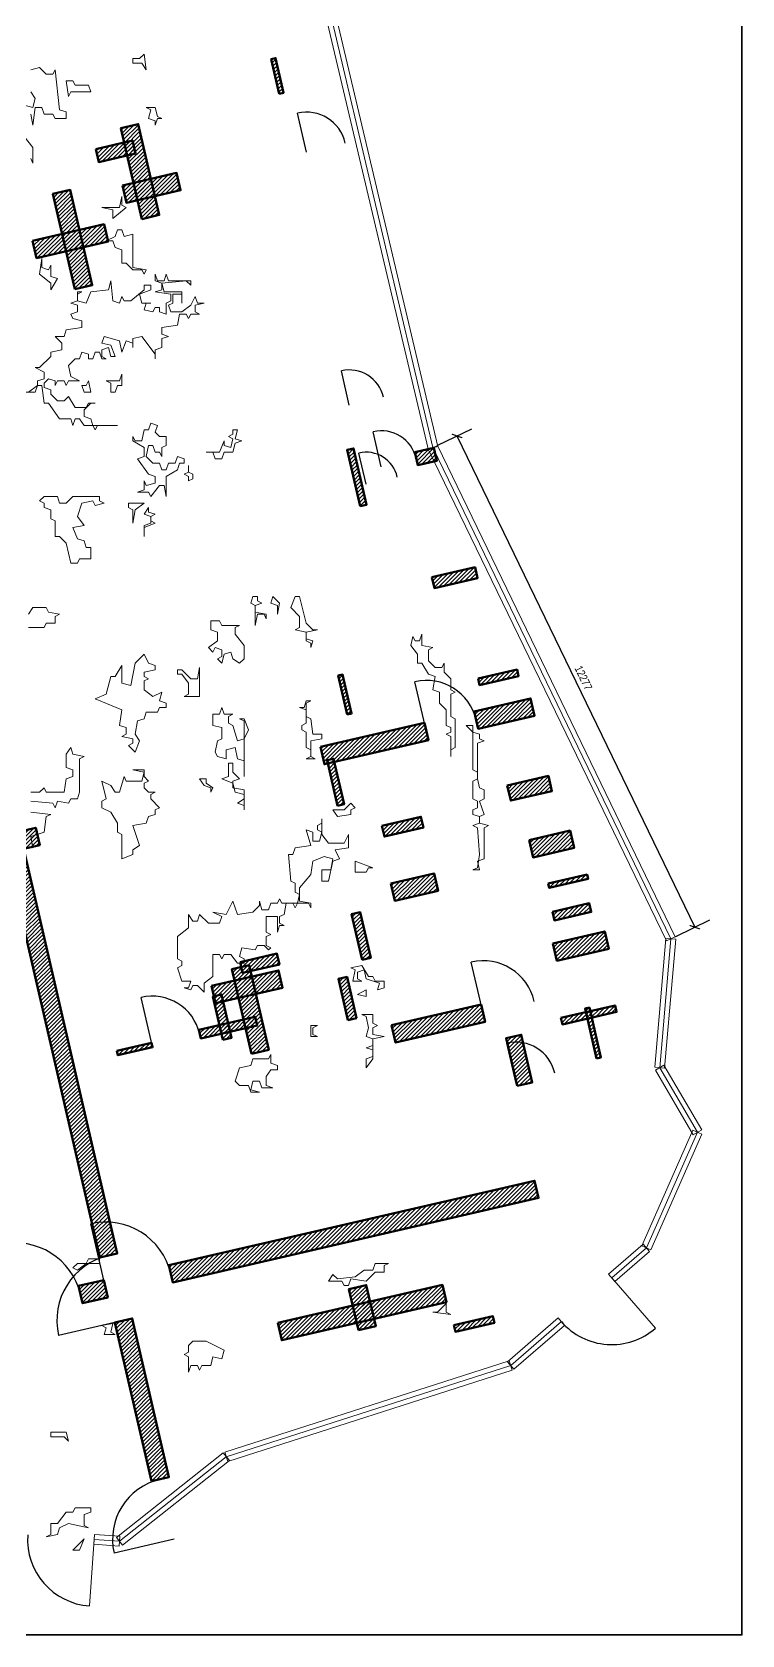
# Model space of a CAD drawing. Header units: metres. Extents: x 0 to 117, y -38 to 25.
# Drawn here: x 20.99 to 36.96, y -36.18 to -0.13 of the extents above; entities that cross this region are included whole.
import ezdxf

# ---------------------------------------------------------------- set-up
doc = ezdxf.new("R2010")
doc.units = ezdxf.units.M
for name, color, linetype, lineweight in [('A-ANNO-DIMS', 3, 'Continuous', 18), ('A-ANNO-TTLB', 7, 'Continuous', 35), ('A-DOOR', 2, 'Continuous', 25), ('A-FURN', 8, 'Continuous', 13), ('A-GLAZ', 4, 'Continuous', 13), ('A-WALL', 7, 'Continuous', 60), ('A-WALL-PATT', 8, 'Continuous', 13)]:
    doc.layers.add(name, color=color, linetype=linetype, lineweight=lineweight)
doc.styles.add('OpenSansCondensed-Light', font='OpenSansCondensed-Light.ttf')
doc.dimstyles.new('EZDXF', dxfattribs={"dimtxt": 0.25, "dimasz": 0.175, "dimexe": 0.375, "dimexo": 0.125, "dimgap": 0.1, "dimtad": 1, "dimlfac": 100, "dimzin": 12, "dimdsep": 46, "dimtxsty": 'OpenSansCondensed-Light', "dimblk": 'ARCHTICK', "dimcen": 2.5, "dimazin": 3, "dimtfac": 0.5, "dimtmove": 2, "dimatfit": 3})

# ---------------------------------------------------------------- blocks, each defined once
blk = doc.blocks.new('_ARCHTICK')
at = {"color": 0, "linetype": 'BYBLOCK', "const_width": 0.15}
blk.add_lwpolyline([(-0.5, -0.5), (0.5, 0.5)], dxfattribs=at)

msp = doc.modelspace()

# ---------------------------------------------------------------- hatches: boundary and pattern name
at = {"layer": 'A-WALL-PATT'}
h = msp.add_hatch(dxfattribs=at)
h.set_pattern_fill('ANSI31', scale=0.02)
h.paths.add_polyline_path([(26.5474, -1.5166), (26.3674, -0.7371), (26.4649, -0.7146), (26.6448, -1.4941)])
h = msp.add_hatch(dxfattribs=at)
h.set_pattern_fill('ANSI31', scale=0.02)
h.paths.add_polyline_path([(23.4601, -4.3333), (22.9877, -2.2871), (23.3774, -2.1972), (23.8498, -4.2433)])
h = msp.add_hatch(dxfattribs=at)
h.set_pattern_fill('ANSI31', scale=0.02)
h.paths.add_polyline_path([(22.4216, -2.7611), (23.2498, -2.5699), (23.3173, -2.8622), (22.4891, -3.0534)])
h = msp.add_hatch(dxfattribs=at)
h.set_pattern_fill('ANSI31', scale=0.02)
h.paths.add_polyline_path([(23.021, -3.5791), (24.2389, -3.2979), (24.3289, -3.6876), (23.1109, -3.9688)])
h = msp.add_hatch(dxfattribs=at)
h.set_pattern_fill('ANSI31', scale=0.02)
h.paths.add_polyline_path([(21.9515, -5.9132), (21.4566, -3.7695), (21.8464, -3.6796), (22.3412, -5.8232)])
h = msp.add_hatch(dxfattribs=at)
h.set_pattern_fill('ANSI31', scale=0.02)
h.paths.add_polyline_path([(20.9991, -4.8237), (22.6068, -4.4525), (22.6968, -4.8423), (21.0891, -5.2134)])
h = msp.add_hatch(dxfattribs=at)
h.set_pattern_fill('ANSI31', scale=0.02)
h.paths.add_polyline_path([(28.3673, -10.795), (28.0749, -9.5284), (28.2211, -9.4946), (28.5135, -10.7613)])
h = msp.add_hatch(dxfattribs=at)
h.set_pattern_fill('ANSI31', scale=0.02)
h.paths.add_polyline_path([(29.5976, -9.5771), (30.0275, -9.4778), (30.0949, -9.7701), (29.6651, -9.8694)])
h = msp.add_hatch(dxfattribs=at)
h.set_pattern_fill('ANSI31', scale=0.02)
h.paths.add_polyline_path([(29.9818, -12.3918), (30.9562, -12.1669), (31.0124, -12.4105), (30.038, -12.6354)])
h = msp.add_hatch(dxfattribs=at)
h.set_pattern_fill('ANSI31', scale=0.02)
h.paths.add_polyline_path([(28.0777, -15.4803), (27.8753, -14.6033), (27.9727, -14.5808), (28.1752, -15.4578)])
h = msp.add_hatch(dxfattribs=at)
h.set_pattern_fill('ANSI31', scale=0.02)
h.paths.add_polyline_path([(31.0208, -14.6696), (31.8978, -14.4671), (31.9315, -14.6133), (31.0546, -14.8158)])
h = msp.add_hatch(dxfattribs=at)
h.set_pattern_fill('ANSI31', scale=0.02)
h.paths.add_polyline_path([(30.935, -15.4094), (32.2017, -15.117), (32.2917, -15.5067), (31.025, -15.7992)])
h = msp.add_hatch(dxfattribs=at)
h.set_pattern_fill('ANSI31', scale=0.02)
h.paths.add_polyline_path([(27.476, -16.208), (29.8145, -15.6681), (29.9045, -16.0579), (27.566, -16.5978)])
h = msp.add_hatch(dxfattribs=at)
h.set_pattern_fill('ANSI31', scale=0.02)
h.paths.add_polyline_path([(27.8613, -17.5315), (27.6251, -16.5084), (27.7713, -16.4747), (28.0075, -17.4978)])
h = msp.add_hatch(dxfattribs=at)
h.set_pattern_fill('ANSI31', scale=0.02)
h.paths.add_polyline_path([(31.679, -17.0759), (32.6046, -16.8622), (32.6834, -17.2032), (31.7577, -17.4169)])
h = msp.add_hatch(dxfattribs=at)
h.set_pattern_fill('ANSI31', scale=0.02)
h.paths.add_polyline_path([(22.5137, -27.693), (20.2193, -17.7548), (20.6091, -17.6648), (22.9035, -27.6031)])
h = msp.add_hatch(dxfattribs=at)
h.set_pattern_fill('ANSI31', scale=0.02)
h.paths.add_polyline_path([(20.1718, -18.2333), (21.0708, -18.0257), (21.1607, -18.4155), (20.2617, -18.6231)])
h = msp.add_hatch(dxfattribs=at)
h.set_pattern_fill('ANSI31', scale=0.02)
h.paths.add_polyline_path([(28.8602, -17.9804), (29.7372, -17.778), (29.7934, -18.0216), (28.9165, -18.224)])
h = msp.add_hatch(dxfattribs=at)
h.set_pattern_fill('ANSI31', scale=0.02)
h.paths.add_polyline_path([(32.1676, -18.3033), (33.0933, -18.0896), (33.1832, -18.4793), (32.2576, -18.693)])
h = msp.add_hatch(dxfattribs=at)
h.set_pattern_fill('ANSI31', scale=0.02)
h.paths.add_polyline_path([(29.0576, -19.2801), (30.032, -19.0551), (30.122, -19.4449), (29.1476, -19.6698)])
h = msp.add_hatch(dxfattribs=at)
h.set_pattern_fill('ANSI31', scale=0.02)
h.paths.add_polyline_path([(32.599, -19.2829), (33.476, -19.0804), (33.4985, -19.1779), (32.6215, -19.3803)])
h = msp.add_hatch(dxfattribs=at)
h.set_pattern_fill('ANSI31', scale=0.02)
h.paths.add_polyline_path([(32.6936, -19.9146), (33.5218, -19.7234), (33.5668, -19.9183), (32.7386, -20.1095)])
h = msp.add_hatch(dxfattribs=at)
h.set_pattern_fill('ANSI31', scale=0.02)
h.paths.add_polyline_path([(28.4117, -20.9965), (28.1755, -19.9734), (28.3704, -19.9284), (28.6066, -20.9515)])
h = msp.add_hatch(dxfattribs=at)
h.set_pattern_fill('ANSI31', scale=0.02)
h.paths.add_polyline_path([(32.704, -20.6268), (33.8733, -20.3568), (33.9633, -20.7466), (32.794, -21.0165)])
h = msp.add_hatch(dxfattribs=at)
h.set_pattern_fill('ANSI31', scale=0.02)
h.paths.add_polyline_path([(25.6685, -21.0481), (26.4967, -20.8569), (26.553, -21.1005), (25.7247, -21.2917)])
h = msp.add_hatch(dxfattribs=at)
h.set_pattern_fill('ANSI31', scale=0.02)
h.paths.add_polyline_path([(25.0223, -21.5831), (26.5325, -21.2344), (26.6225, -21.6241), (25.1122, -21.9728)])
h = msp.add_hatch(dxfattribs=at)
h.set_pattern_fill('ANSI31', scale=0.02)
h.paths.add_polyline_path([(25.9219, -23.1108), (25.4832, -21.2108), (25.873, -21.1208), (26.3116, -23.0208)])
h = msp.add_hatch(dxfattribs=at)
h.set_pattern_fill('ANSI31', scale=0.02)
h.paths.add_polyline_path([(28.0918, -22.3532), (27.8781, -21.4276), (28.073, -21.3826), (28.2867, -22.3083)])
h = msp.add_hatch(dxfattribs=at)
h.set_pattern_fill('ANSI31', scale=0.02)
h.paths.add_polyline_path([(25.2827, -22.7965), (25.0577, -21.8222), (25.2526, -21.7772), (25.4776, -22.7515)])
h = msp.add_hatch(dxfattribs=at)
h.set_pattern_fill('ANSI31', scale=0.02)
h.paths.add_polyline_path([(24.7367, -22.5688), (26.0034, -22.2764), (26.0484, -22.4712), (24.7817, -22.7637)])
h = msp.add_hatch(dxfattribs=at)
h.set_pattern_fill('ANSI31', scale=0.02)
h.paths.add_polyline_path([(29.0757, -22.47), (31.0903, -22.0049), (31.1802, -22.3946), (29.1656, -22.8597)])
h = msp.add_hatch(dxfattribs=at)
h.set_pattern_fill('ANSI31', scale=0.02)
h.paths.add_polyline_path([(32.8862, -22.3047), (34.1041, -22.0236), (34.1379, -22.1697), (32.9199, -22.4509)])
h = msp.add_hatch(dxfattribs=at)
h.set_pattern_fill('ANSI31', scale=0.02)
h.paths.add_polyline_path([(33.6879, -23.2165), (33.4292, -22.096), (33.5266, -22.0735), (33.7853, -23.194)])
h = msp.add_hatch(dxfattribs=at)
h.set_pattern_fill('ANSI31', scale=0.02)
h.paths.add_polyline_path([(31.9007, -23.8344), (31.6533, -22.7626), (31.9943, -22.6838), (32.2418, -23.7557)])
h = msp.add_hatch(dxfattribs=at)
h.set_pattern_fill('ANSI31', scale=0.02)
h.paths.add_polyline_path([(22.8966, -23.0449), (23.6761, -22.865), (23.6986, -22.9624), (22.9191, -23.1424)])
h = msp.add_hatch(dxfattribs=at)
h.set_pattern_fill('ANSI31', scale=0.02)
h.paths.add_polyline_path([(24.0637, -27.8654), (32.2944, -25.9652), (32.3844, -26.3549), (24.1537, -28.2551)])
h = msp.add_hatch(dxfattribs=at)
h.set_pattern_fill('ANSI31', scale=0.02)
h.paths.add_polyline_path([(22.0341, -28.334), (22.6022, -28.2028), (22.6922, -28.5926), (22.1241, -28.7237)])
h = msp.add_hatch(dxfattribs=at)
h.set_pattern_fill('ANSI31', scale=0.02)
h.paths.add_polyline_path([(26.516, -29.1645), (30.2186, -28.3097), (30.3086, -28.6994), (26.606, -29.5543)])
h = msp.add_hatch(dxfattribs=at)
h.set_pattern_fill('ANSI31', scale=0.02)
h.paths.add_polyline_path([(28.3287, -29.3288), (28.115, -28.4031), (28.5047, -28.3131), (28.7184, -29.2388)])
h = msp.add_hatch(dxfattribs=at)
h.set_pattern_fill('ANSI31', scale=0.02)
h.paths.add_polyline_path([(23.6761, -32.7277), (22.8512, -29.1546), (23.2409, -29.0646), (24.0658, -32.6377)])
h = msp.add_hatch(dxfattribs=at)
h.set_pattern_fill('ANSI31', scale=0.02)
h.paths.add_polyline_path([(30.4798, -29.2188), (31.3568, -29.0164), (31.3905, -29.1625), (30.5136, -29.365)])

# ---------------------------------------------------------------- linework, layer by layer
at = {"layer": 'A-ANNO-TTLB'}
msp.add_lwpolyline([(0, -36.1835), (36.9582, -36.1835), (36.9582, 22.9708), (0, 22.9708)], close=True, dxfattribs=at)
at = {"layer": 'A-DOOR'}
for p, q in [((27.1583, -2.8292), (26.9558, -1.9522)), ((28.1234, -8.5179), (27.9459, -7.7488)), ((28.8432, -9.9052), (28.6613, -9.1171)), ((28.501, -10.3012), (28.3384, -9.5971)), ((29.8595, -15.863), (29.6008, -14.7425)), ((31.1353, -22.1997), (30.8693, -21.0476)), ((23.6874, -22.9137), (23.4399, -21.8419)), ((31.8699, -23.7482), (31.6674, -22.8712)), ((22.6472, -28.3977), (22.3098, -26.9361)), ((23.046, -29.1096), (21.5845, -29.447)), ((24.1825, -34.032), (22.8332, -34.3435))]:
    msp.add_line(p, q, dxfattribs=at)
for centre, radius, start, end in [((27.1583, -2.8292), 0.9, 13, 103), ((28.1234, -8.5179), 0.7893, 13, 103), ((28.8432, -9.9052), 0.8088, 13, 103), ((28.501, -10.3012), 0.7226, 13, 103), ((29.8595, -15.863), 1.15, 13, 103), ((31.1353, -22.1997), 1.1824, 13, 103), ((23.6874, -22.9137), 1.1, 13, 103), ((31.8699, -23.7482), 0.9, 13, 103), ((22.6472, -28.3977), 1.5, 13, 103), ((20.6176, -28.8663), 1.5, 13, 103), ((23.046, -29.1096), 1.5, 103, 193), ((34.0278, -28.1525), 1.5, -139.01418, -49.01418), ((24.1825, -34.032), 1.3848, 103, 193), ((22.3862, -34.0356), 1.5, 176.05481, 266.05481)]:
    msp.add_arc(centre, radius, start, end, dxfattribs=at)
at = {"layer": 'A-FURN'}
for points in [[(23.5576, -0.975), (23.4576, -0.825), (23.2576, -0.825), (23.2576, -0.725), (23.4076, -0.725), (23.5076, -0.625)], [(21.7576, -1.225), (21.9076, -1.225), (21.9576, -1.325), (22.2576, -1.325), (22.3076, -1.475), (21.8576, -1.475), (21.8076, -1.575)], [(23.7576, -2.225), (23.7576, -2.125), (23.6076, -2.075), (23.6576, -1.875), (23.5576, -1.825), (23.7576, -1.825), (23.8076, -2.025), (23.9076, -2.075), (23.8076, -2.075)], [(22.8076, -4.325), (22.8076, -4.125), (22.5576, -4.075), (22.9576, -4.075), (23.0076, -3.825), (23.0076, -4.025), (23.1076, -4.075)], [(23.5076, -5.575), (23.4576, -5.475), (23.2576, -5.475), (23.1076, -5.325), (23.0076, -5.325), (23.0076, -5.025), (22.8576, -4.975), (22.8076, -4.825), (22.6576, -4.825), (22.8576, -4.725), (22.9076, -4.575), (23.0076, -4.575), (23.0576, -4.725), (23.2576, -4.675), (23.2576, -5.425), (23.5576, -5.475)], [(21.4076, -5.925), (21.4076, -5.775), (21.1576, -5.575), (21.2076, -5.225), (21.2076, -5.425), (21.3576, -5.475), (21.4076, -5.375), (21.4076, -5.625), (21.5576, -5.675)], [(22.7576, -8.225), (22.7576, -8.025), (22.6576, -7.975), (22.9576, -7.975), (23.0076, -7.825), (23.0076, -8.075), (22.9076, -8.075), (22.8576, -8.225)], [(22.1576, -8.225), (22.1076, -8.075), (22.2076, -8.075), (22.2576, -7.975), (22.3076, -8.225)], [(24.0076, -10.575), (23.9576, -10.325), (23.8576, -10.325), (23.6576, -10.575), (23.6076, -10.475), (23.3576, -10.475), (23.5076, -10.425), (23.5076, -10.225), (23.5576, -10.325), (23.7576, -10.275), (23.7576, -10.125), (23.6076, -10.075), (23.3576, -9.725), (23.5076, -9.675), (23.5076, -9.475), (23.2576, -9.325), (23.2576, -9.225), (23.3076, -9.325), (23.4576, -9.325), (23.5076, -9.075), (23.6076, -9.075), (23.6576, -8.925), (23.8076, -8.975), (23.7576, -9.125), (23.8576, -9.225), (24.0076, -9.225), (24.0076, -9.425), (23.9076, -9.475), (23.9076, -9.675), (23.8576, -9.575), (23.7576, -9.575), (23.7076, -9.425), (23.6076, -9.425), (23.5576, -9.675), (23.7076, -9.825), (23.8576, -9.825), (23.9076, -9.975), (24.0076, -9.975), (24.0576, -9.825), (24.2076, -9.825), (24.2576, -9.675), (24.4076, -9.725), (24.4076, -9.825), (24.3076, -9.825), (24.2576, -9.975), (24.0076, -10.125)], [(24.9076, -9.575), (25.2076, -9.575), (25.3076, -9.325), (25.3076, -9.425), (25.4576, -9.475), (25.5076, -9.275), (25.4076, -9.225), (25.5076, -9.175), (25.5076, -9.075), (25.6076, -9.075), (25.5576, -9.275), (25.7076, -9.325), (25.5576, -9.375), (25.5076, -9.575), (25.3076, -9.575), (25.2576, -9.725), (25.1076, -9.725), (25.0576, -9.575)], [(24.5076, -10.225), (24.5076, -10.125), (24.4076, -10.075), (24.5076, -10.025), (24.5076, -9.875), (24.5076, -10.025), (24.6076, -10.075), (24.6076, -10.175)], [(21.8576, -12.075), (21.7576, -11.625), (21.6076, -11.475), (21.5076, -11.475), (21.5076, -11.125), (21.4076, -11.075), (21.4076, -10.875), (21.2576, -10.825), (21.2576, -10.725), (21.1576, -10.675), (21.2576, -10.575), (21.5576, -10.575), (21.6076, -10.725), (21.7576, -10.725), (21.9076, -10.575), (22.5076, -10.575), (22.5076, -10.675), (22.6076, -10.725), (22.4076, -10.775), (22.3576, -10.675), (22.1076, -10.725), (22.0076, -11.025), (22.1576, -11.225), (21.9076, -11.275), (22.0076, -11.525), (22.1576, -11.575), (22.2076, -11.725), (22.3076, -11.725), (22.3076, -11.975), (22.0576, -11.975), (22.0076, -12.075)], [(23.2576, -11.175), (23.2576, -10.875), (23.1576, -10.825), (23.1576, -10.725), (23.5076, -10.725), (23.3076, -10.875)], [(23.5076, -11.475), (23.5076, -11.225), (23.6576, -11.175), (23.6576, -11.025), (23.5076, -10.975), (23.6076, -10.825), (23.6076, -10.925), (23.7576, -10.975), (23.6576, -11.025), (23.6576, -11.125), (23.7576, -11.175), (23.5076, -11.275)], [(26.0076, -13.475), (26.0076, -13.025), (25.9076, -12.975), (25.9576, -12.825), (26.0576, -12.825), (26.0576, -12.925), (26.1576, -12.975), (26.0076, -13.025), (26.0076, -13.175), (26.2576, -13.225), (26.2576, -13.325), (26.2076, -13.225), (26.0576, -13.225)], [(26.5076, -13.225), (26.5076, -13.025), (26.3576, -12.975), (26.4076, -12.825), (26.5576, -12.975)], [(27.2576, -13.975), (27.2576, -13.875), (27.1576, -13.825), (27.1576, -13.625), (26.9076, -13.575), (27.0076, -13.525), (27.0076, -13.275), (26.8076, -13.075), (26.9076, -12.825), (27.0076, -12.825), (27.1576, -13.425), (27.3076, -13.575), (27.4076, -13.575), (27.1576, -13.625), (27.1576, -13.775), (27.3076, -13.825)], [(25.6576, -14.325), (25.5076, -14.225), (25.4576, -14.075), (25.3076, -14.125), (25.2576, -14.325), (25.1576, -14.225), (25.2576, -14.175), (25.2576, -14.025), (25.1076, -13.975), (25.0576, -14.075), (24.9576, -13.975), (25.1576, -13.825), (25.1576, -13.625), (25.0076, -13.575), (25.0076, -13.375), (25.2076, -13.375), (25.2576, -13.475), (25.6576, -13.475), (25.5576, -13.525), (25.5576, -13.675), (25.7576, -13.925), (25.7576, -14.225)], [(30.4076, -16.425), (30.4076, -15.975), (30.3076, -15.925), (30.4076, -15.875), (30.4076, -15.775), (30.3076, -15.725), (30.3076, -15.375), (30.1576, -15.225), (30.1576, -14.975), (30.0076, -14.925), (30.0576, -14.625), (29.9076, -14.575), (29.7576, -14.325), (29.6576, -14.325), (29.6576, -14.125), (29.5076, -13.925), (29.5576, -13.725), (29.6076, -13.825), (29.7076, -13.825), (29.7576, -13.675), (29.7576, -13.925), (30.0076, -13.975), (29.9076, -14.025), (29.9076, -14.275), (30.0576, -14.425), (30.2076, -14.425), (30.2576, -14.325), (30.2576, -14.525), (30.4076, -14.675), (30.4076, -14.925), (30.5076, -14.975), (30.4076, -15.025), (30.4076, -15.525), (30.5076, -15.575), (30.5076, -16.225), (30.4076, -16.275)], [(23.3076, -16.325), (23.1576, -16.175), (23.2576, -16.125), (23.2576, -16.025), (23.0076, -15.975), (23.1076, -15.925), (23.1076, -15.775), (22.9576, -15.725), (23.0076, -15.375), (22.4076, -15.125), (22.6576, -15.025), (22.7576, -14.625), (22.8576, -14.625), (23.0076, -14.375), (23.0076, -14.775), (23.2076, -14.825), (23.3076, -14.325), (23.5076, -14.125), (23.6076, -14.325), (23.7576, -14.375), (23.7576, -14.475), (23.5076, -14.525), (23.5076, -14.625), (23.6076, -14.675), (23.5076, -14.725), (23.5076, -14.925), (23.7076, -15.075), (23.9076, -14.975), (23.8576, -15.175), (24.0076, -15.225), (24.0076, -15.325), (23.8576, -15.325), (23.8076, -15.425), (23.5576, -15.425), (23.5076, -15.575), (23.3576, -15.625), (23.3076, -15.925), (23.4076, -16.075)], [(24.4076, -15.075), (24.5076, -15.025), (24.5076, -14.775), (24.3576, -14.575), (24.2576, -14.575), (24.2576, -14.475), (24.3576, -14.475), (24.5576, -14.675), (24.7076, -14.675), (24.7576, -14.425), (24.7576, -15.075)], [(25.7576, -16.875), (25.7576, -16.525), (25.6076, -16.475), (25.5576, -16.225), (25.3576, -16.275), (25.3576, -16.475), (25.1576, -16.425), (25.1076, -16.325), (25.1576, -16.075), (25.2576, -16.025), (25.2576, -15.775), (25.0576, -15.725), (25.0576, -15.475), (25.2076, -15.475), (25.2576, -15.325), (25.3076, -15.475), (25.5076, -15.475), (25.4076, -15.525), (25.4076, -15.675), (25.5076, -15.725), (25.6076, -16.075), (25.7576, -16.025), (25.7576, -15.625), (25.6576, -15.575), (25.7576, -15.575), (25.8576, -15.825), (25.7576, -16.025)], [(27.3576, -16.475), (27.1576, -16.475), (27.2576, -16.425), (27.2576, -16.275), (27.1576, -16.225), (27.1576, -15.875), (27.0576, -15.825), (27.0576, -15.725), (27.1576, -15.675), (27.1576, -15.375), (27.0076, -15.325), (27.1076, -15.325), (27.1576, -15.175), (27.2576, -15.175), (27.1576, -15.225), (27.1576, -15.525), (27.2576, -15.575), (27.3076, -15.925), (27.5076, -15.925), (27.5076, -16.025), (27.2576, -16.075), (27.2576, -16.425)], [(31.0576, -18.975), (30.9076, -18.975), (31.0076, -18.925), (31.0576, -18.625), (31.0076, -18.025), (30.9076, -17.975), (31.0576, -17.925), (31.0576, -17.775), (30.9076, -17.725), (30.9076, -17.625), (31.0076, -17.575), (31.0076, -17.425), (30.9076, -17.375), (30.9076, -16.975), (31.0076, -16.925), (31.0076, -16.775), (30.9076, -16.725), (30.9076, -15.875), (30.7576, -15.725), (30.9076, -15.725), (30.9076, -15.875), (31.0576, -15.925), (31.0576, -16.025), (31.1576, -16.075), (31.0076, -16.125), (31.0076, -16.925), (31.0576, -17.125), (31.1576, -17.175), (31.1576, -17.375), (31.0576, -17.425), (31.1576, -17.725), (31.0576, -17.775), (31.0576, -17.925), (31.2576, -17.975), (31.1576, -18.025), (31.1576, -18.725), (31.0076, -18.775)], [(25.7576, -17.625), (25.7576, -17.525), (25.6076, -17.475), (25.7576, -17.375), (25.7576, -17.275), (25.5576, -17.225), (25.5076, -17.025), (25.2576, -16.925), (25.4076, -16.875), (25.4076, -16.575), (25.5076, -16.575), (25.5076, -16.775), (25.6576, -16.925), (25.5076, -16.975), (25.5076, -17.125), (25.7576, -17.175)], [(23.0076, -18.725), (23.0076, -18.175), (22.9076, -18.125), (22.9076, -17.925), (22.7576, -17.675), (22.5576, -17.575), (22.5576, -17.425), (22.6576, -17.375), (22.5576, -16.975), (22.7576, -17.075), (22.8576, -17.225), (22.9576, -17.225), (23.0576, -16.875), (23.1076, -16.975), (23.4576, -16.975), (23.5076, -16.775), (23.2576, -16.725), (23.5076, -16.725), (23.5076, -16.875), (23.6076, -16.975), (23.5076, -17.025), (23.5076, -17.125), (23.6076, -17.225), (23.7576, -17.225), (23.6576, -17.275), (23.6576, -17.375), (23.8576, -17.575), (23.7576, -17.625), (23.7576, -17.725), (23.6076, -17.775), (23.5576, -17.925), (23.2576, -17.975), (23.4076, -18.425), (23.2576, -18.525), (23.2576, -18.625)], [(25.0076, -17.225), (25.0076, -17.125), (24.8576, -17.075), (24.7576, -16.925), (24.9076, -16.925), (24.9076, -17.025), (25.0576, -17.125)], [(27.7576, -17.625), (28.0076, -17.625), (28.1576, -17.475), (28.2576, -17.575), (28.1576, -17.625), (28.1576, -17.725), (27.8576, -17.775)], [(24.4076, -21.625), (24.5076, -21.625), (24.5576, -21.475), (24.3576, -21.475), (24.2576, -21.175), (24.3576, -21.125), (24.3576, -21.025), (24.2576, -20.975), (24.2576, -20.475), (24.5076, -20.275), (24.5076, -19.975), (24.6076, -20.125), (24.7076, -20.125), (24.7576, -19.975), (24.9576, -20.175), (25.2076, -20.175), (25.2576, -20.025), (25.0576, -19.925), (25.3576, -19.975), (25.5076, -19.675), (25.6076, -19.975), (25.9576, -19.925), (26.1076, -19.775), (26.1076, -19.675), (26.1576, -19.875), (26.3076, -19.875), (26.3576, -19.725), (26.5076, -19.725), (26.5576, -19.625), (26.6076, -19.725), (26.9576, -19.725), (27.0076, -19.525), (26.9076, -19.475), (26.9076, -19.275), (26.8076, -19.225), (26.7576, -18.625), (26.8576, -18.625), (26.9076, -18.475), (27.2576, -18.425), (27.1576, -18.075), (27.3076, -18.125), (27.3076, -18.325), (27.4576, -18.325), (27.5076, -18.125), (27.4076, -18.075), (27.4076, -17.975), (27.5076, -17.925), (27.5076, -17.825), (27.5076, -18.175), (27.6576, -18.375), (28.0076, -18.375), (28.1076, -18.175), (28.1076, -18.475), (27.8076, -18.525), (27.9076, -18.725), (27.7576, -18.775), (27.6576, -19.225), (27.5076, -19.225), (27.5076, -18.975), (27.7076, -18.975), (27.7576, -18.725), (27.5576, -18.675), (27.3076, -18.775), (27.2576, -19.075), (27.0076, -19.375), (27.0076, -19.675), (27.2576, -19.725), (27.2576, -19.825), (27.2076, -19.725), (26.9576, -19.725), (26.9076, -19.825), (26.8576, -19.725), (26.7076, -19.725), (26.6576, -19.975), (26.5576, -20.025), (26.5576, -20.175), (26.6576, -20.225), (26.5576, -20.225), (26.5076, -20.375), (26.5076, -20.025), (26.2576, -20.025), (26.2576, -20.375), (26.3576, -20.425), (26.2576, -20.475), (26.2576, -20.675), (26.3576, -20.725), (26.3076, -20.775), (26.2076, -20.675), (26.0576, -20.675), (26.0076, -20.775), (25.7076, -20.725), (25.6576, -20.925), (25.7576, -20.975), (25.7576, -21.075), (25.6076, -21.075), (25.4576, -20.875), (25.3076, -20.875), (25.2576, -20.975), (25.2076, -20.875), (25.0576, -20.875), (25.0576, -21.375), (24.8576, -21.525), (24.8576, -21.725), (24.7076, -21.575), (24.6076, -21.575), (24.5576, -21.675)], [(28.2576, -18.775), (28.6576, -18.925), (28.5576, -18.925), (28.5076, -19.025), (28.2576, -19.025)], [(28.9076, -21.625), (28.7576, -21.675), (28.8076, -21.525), (28.5076, -21.425), (28.4576, -21.225), (28.3076, -21.275), (28.3076, -21.425), (28.4076, -21.475), (28.2076, -21.475), (28.2576, -21.225), (28.1576, -21.175), (28.4076, -21.125), (28.5576, -21.375), (28.6576, -21.375), (28.7076, -21.475), (28.9076, -21.475)], [(28.3076, -21.775), (28.5076, -21.675), (28.5076, -21.825)], [(28.5076, -23.425), (28.5076, -23.225), (28.6576, -23.175), (28.6576, -23.025), (28.5076, -22.975), (28.6576, -22.925), (28.6576, -22.775), (28.5076, -22.725), (28.5576, -22.525), (28.5076, -22.275), (28.4076, -22.225), (28.6576, -22.225), (28.6576, -22.425), (28.7576, -22.475), (28.6576, -22.525), (28.6576, -22.675), (28.9076, -22.725), (28.6576, -22.775), (28.6576, -23.225)], [(27.2576, -22.725), (27.2576, -22.475), (27.4076, -22.475), (27.3076, -22.525), (27.3076, -22.675), (27.4076, -22.725)], [(25.5576, -23.725), (25.6576, -23.425), (25.9076, -23.375), (25.9576, -23.225), (26.3076, -23.225), (26.3576, -23.125), (26.3576, -23.325), (26.5076, -23.375), (26.5076, -23.475), (26.3576, -23.475), (26.2576, -23.625), (26.2576, -23.825), (26.4076, -23.875), (26.1576, -23.875), (26.1076, -23.725), (25.9576, -23.725), (25.9076, -23.925), (26.1076, -23.975), (25.9076, -23.975), (25.8576, -23.825), (25.6576, -23.825)], [(21.9076, -27.925), (22.0076, -27.825), (22.2076, -27.825), (22.2576, -27.725), (22.5076, -27.725), (22.5076, -27.825), (22.2076, -27.825), (22.0076, -27.975)], [(27.6576, -28.225), (27.7576, -28.075), (27.8576, -28.175), (28.2576, -28.125), (28.4576, -27.975), (28.6576, -27.975), (28.7076, -27.825), (29.0076, -27.825), (28.9076, -27.875), (28.9076, -28.025), (28.7076, -28.025), (28.5076, -28.225), (28.1576, -28.175), (28.1076, -28.325), (28.0076, -28.325), (27.9576, -28.225)], [(30.0076, -28.925), (30.1076, -28.925), (30.3076, -28.725), (30.3076, -28.925), (30.4076, -28.975)], [(22.8576, -29.425), (22.6076, -29.425), (22.6576, -29.275), (22.5576, -29.225), (22.8076, -29.175), (22.7576, -29.375)], [(24.5076, -30.275), (24.5076, -29.925), (24.4076, -29.875), (24.5076, -29.825), (24.5076, -29.675), (24.6076, -29.575), (24.9076, -29.575), (25.3076, -29.775), (25.2576, -29.975), (25.0576, -29.925), (25.0076, -30.125), (24.8076, -30.125), (24.7576, -30.225), (24.7076, -30.125), (24.5576, -30.125)], [(21.8076, -31.825), (21.7076, -31.725), (21.4076, -31.725), (21.4076, -31.625), (21.7576, -31.625)], [(21.3076, -33.975), (21.4076, -33.925), (21.4076, -33.675), (21.5576, -33.675), (21.7576, -33.425), (21.9076, -33.425), (21.9576, -33.325), (22.3076, -33.325), (22.3076, -33.425), (22.1576, -33.475), (22.1576, -33.725), (22.2576, -33.775), (21.8076, -33.675), (21.6076, -33.775), (21.5576, -33.925)], [(21.9076, -34.275), (22.1576, -34.025), (22.0576, -34.275)]]:
    msp.add_lwpolyline(points, close=True, dxfattribs=at)
for points in [[(20.9576, -0.975), (21.1576, -0.925), (21.3076, -1.075), (21.4576, -1.075), (21.5076, -0.975), (21.6076, -1.875), (21.7576, -1.925), (21.7576, -2.075), (21.5076, -2.075), (21.4576, -1.975), (21.2576, -1.975), (21.2076, -1.825), (21.0576, -1.825), (21.0076, -2.225), (20.9576, -1.975)], [(20.8076, -1.775), (21.0076, -1.825), (21.0576, -1.625), (20.9576, -1.475)], [(20.8076, -2.475), (21.0076, -2.725), (21.0076, -3.075), (20.9576, -2.975)], [(20.9076, -8.225), (21.1076, -8.075), (21.1076, -7.975), (21.2576, -7.925), (21.2576, -7.775), (21.0576, -7.675), (21.1576, -7.675), (21.4076, -7.425), (21.4076, -7.325), (21.6576, -7.275), (21.6576, -7.125), (21.5076, -6.975), (21.7076, -6.975), (21.7576, -6.825), (22.1076, -6.775), (22.1076, -6.625), (21.9076, -6.575), (21.8576, -6.475), (22.0076, -6.425), (22.0076, -6.275), (21.8576, -6.225), (22.0076, -6.175), (22.0076, -5.975), (22.1076, -5.975), (22.0076, -6.025), (22.0076, -6.175), (22.2076, -6.225), (22.3076, -5.975), (22.7076, -5.925), (22.7576, -5.725), (22.8076, -6.175), (22.9576, -6.225), (23.0076, -6.075), (23.0576, -6.175), (23.2076, -6.175), (23.5076, -5.925), (23.5076, -5.825), (23.6576, -5.825), (23.6576, -5.925), (23.4076, -6.025), (23.4576, -6.225), (23.6576, -6.225), (23.5576, -6.225), (23.5076, -6.375), (23.7076, -6.425), (23.7576, -6.325), (23.8576, -6.325), (23.8576, -6.425), (24.0076, -6.475), (24.0076, -6.225), (24.1076, -6.175), (24.1076, -6.025), (23.7576, -5.975), (23.9076, -5.925), (23.9076, -5.775), (23.7576, -5.725), (23.7576, -5.575), (23.8076, -5.725), (23.9576, -5.725), (24.0076, -5.575), (24.0576, -5.725), (24.5576, -5.725), (24.5576, -5.825), (24.4576, -5.725), (23.9076, -5.775), (23.9576, -5.975), (24.3576, -5.975), (24.3576, -6.225), (24.3576, -6.025), (24.1576, -6.025), (24.1576, -6.225), (24.0576, -6.275), (24.1076, -6.425), (24.3576, -6.425), (24.5576, -6.275), (24.6576, -6.075), (24.7076, -6.225), (24.8576, -6.225), (24.6576, -6.275), (24.6576, -6.425), (24.7576, -6.475), (24.5576, -6.475), (24.5076, -6.575), (24.4576, -6.475), (24.3076, -6.475), (24.2576, -6.725), (23.9076, -6.775), (23.9076, -6.925), (24.0576, -6.975), (23.9076, -7.025), (23.9076, -7.225), (23.7576, -7.275), (23.7576, -7.475), (23.7576, -7.375), (23.4576, -6.975), (23.2576, -7.025), (23.2576, -7.225), (23.2576, -7.125), (23.1076, -7.075), (23.0076, -7.325), (22.9576, -7.075), (22.6076, -6.975), (22.5576, -7.125), (22.7576, -7.175), (22.8576, -7.425), (22.7576, -7.425), (22.7076, -7.225), (22.5576, -7.275), (22.5576, -7.425), (22.6576, -7.475), (22.5576, -7.475), (22.5076, -7.325), (22.4076, -7.325), (22.3576, -7.475), (22.2576, -7.475), (22.2576, -7.375), (22.1076, -7.325), (22.0576, -7.475), (21.9576, -7.475), (21.8076, -7.625), (21.8576, -7.875), (22.0576, -7.975), (21.8076, -7.975), (21.7576, -8.075), (21.7076, -7.975), (21.5576, -7.975), (21.5076, -8.075), (21.5076, -7.975), (21.3576, -7.925), (21.2576, -8.025), (21.2576, -8.125), (21.4076, -8.175), (21.4076, -8.275), (21.5576, -8.425), (21.7076, -8.425), (21.8076, -8.325), (21.9576, -8.575), (22.2076, -8.575), (22.2576, -8.475), (22.4076, -8.475), (22.3076, -8.475), (22.1576, -8.625), (22.1576, -8.775), (22.3076, -8.825), (22.3576, -8.975), (22.9076, -8.975), (22.4576, -8.975), (22.4076, -9.075), (22.3576, -8.975), (22.1576, -8.975), (22.0576, -8.825), (21.9576, -8.825), (21.9076, -8.975), (21.8576, -8.825), (21.6076, -8.825), (21.3576, -8.475), (21.2576, -8.475), (21.2076, -8.075), (21.1076, -8.075), (21.0576, -8.225), (20.7076, -8.225)], [(20.9076, -13.225), (21.0076, -13.075), (21.3076, -13.075), (21.3576, -13.175), (21.6076, -13.225), (21.5076, -13.275), (21.5076, -13.425), (21.3076, -13.425), (21.2576, -13.525), (20.9076, -13.525)], [(20.9576, -17.225), (21.1576, -17.225), (21.2576, -17.125), (21.3076, -17.225), (21.7076, -17.225), (21.7576, -16.925), (21.9076, -16.875), (21.9076, -16.725), (21.7576, -16.675), (21.7576, -16.375), (21.8576, -16.225), (21.9076, -16.375), (22.1576, -16.425), (22.0576, -16.475), (22.0576, -17.225), (22.0076, -17.375), (21.8576, -17.375), (21.8076, -17.475), (21.5576, -17.425), (21.5076, -17.575), (21.4576, -17.475), (20.9576, -17.425)], [(20.9576, -17.675), (21.4076, -17.725), (21.3076, -17.775), (21.2576, -18.125), (20.9576, -18.225), (21.0076, -18.475), (20.3076, -18.425)]]:
    msp.add_lwpolyline(points, dxfattribs=at)
at = {"layer": 'A-GLAZ'}
for p, q in [((27.6076, 0.675), (30.0076, -9.475)), ((30.0076, -9.475), (35.3576, -20.525)), ((35.3576, -20.525), (35.1076, -23.425)), ((35.1076, -23.425), (35.9576, -24.875)), ((35.9576, -24.875), (34.8076, -27.475)), ((34.8076, -27.475), (34.0278, -28.1525)), ((34.0278, -28.1525), (35.0116, -29.2848)), ((32.8955, -29.1363), (31.7576, -30.125)), ((31.7576, -30.125), (25.3576, -32.175)), ((25.3576, -32.175), (22.9576, -34.075)), ((22.3862, -34.0356), (22.2829, -35.532)), ((22.9576, -34.075), (22.3862, -34.0356))]:
    msp.add_line(p, q, dxfattribs=at)
for points in [[(27.7146, 0.7003), (30.1146, -9.4497), (29.9005, -9.5003), (27.5005, 0.6497)], [(30.1066, -9.4271), (35.4566, -20.4771), (35.2586, -20.5729), (29.9086, -9.5229)], [(35.4672, -20.5344), (35.2172, -23.4344), (34.998, -23.4155), (35.248, -20.5155)], [(35.2025, -23.3694), (36.0525, -24.8194), (35.8627, -24.9306), (35.0127, -23.4806)], [(36.0582, -24.9195), (34.9082, -27.5195), (34.707, -27.4305), (35.857, -24.8305)], [(34.8797, -27.558), (34.1, -28.2355), (33.9557, -28.0695), (34.7355, -27.392)], [(32.9677, -29.2194), (31.8297, -30.208), (31.6855, -30.042), (32.8234, -29.0533)], [(31.7912, -30.2298), (25.3912, -32.2798), (25.324, -32.0702), (31.724, -30.0202)], [(25.4259, -32.2612), (23.0259, -34.1612), (22.8893, -33.9888), (25.2893, -32.0888)], [(22.95, -34.1847), (22.3786, -34.1453), (22.3937, -33.9258), (22.9652, -33.9653)]]:
    msp.add_lwpolyline(points, close=True, dxfattribs=at)
at = {"layer": 'A-WALL'}
for points in [[(26.5474, -1.5166), (26.3674, -0.7371), (26.4649, -0.7146), (26.6448, -1.4941)], [(23.4601, -4.3333), (22.9877, -2.2871), (23.3774, -2.1972), (23.8498, -4.2433)], [(22.4216, -2.7611), (23.2498, -2.5699), (23.3173, -2.8622), (22.4891, -3.0534)], [(23.021, -3.5791), (24.2389, -3.2979), (24.3289, -3.6876), (23.1109, -3.9688)], [(21.9515, -5.9132), (21.4566, -3.7695), (21.8464, -3.6796), (22.3412, -5.8232)], [(20.9991, -4.8237), (22.6068, -4.4525), (22.6968, -4.8423), (21.0891, -5.2134)], [(28.3673, -10.795), (28.0749, -9.5284), (28.2211, -9.4946), (28.5135, -10.7613)], [(29.5976, -9.5771), (30.0275, -9.4778), (30.0949, -9.7701), (29.6651, -9.8694)], [(29.9818, -12.3918), (30.9562, -12.1669), (31.0124, -12.4105), (30.038, -12.6354)], [(28.0777, -15.4803), (27.8753, -14.6033), (27.9727, -14.5808), (28.1752, -15.4578)], [(31.0208, -14.6696), (31.8978, -14.4671), (31.9315, -14.6133), (31.0546, -14.8158)], [(30.935, -15.4094), (32.2017, -15.117), (32.2917, -15.5067), (31.025, -15.7992)], [(27.476, -16.208), (29.8145, -15.6681), (29.9045, -16.0579), (27.566, -16.5978)], [(27.8613, -17.5315), (27.6251, -16.5084), (27.7713, -16.4747), (28.0075, -17.4978)], [(31.679, -17.0759), (32.6046, -16.8622), (32.6834, -17.2032), (31.7577, -17.4169)], [(22.5137, -27.693), (20.2193, -17.7548), (20.6091, -17.6648), (22.9035, -27.6031)], [(20.1718, -18.2333), (21.0708, -18.0257), (21.1607, -18.4155), (20.2617, -18.6231)], [(28.8602, -17.9804), (29.7372, -17.778), (29.7934, -18.0216), (28.9165, -18.224)], [(32.1676, -18.3033), (33.0933, -18.0896), (33.1832, -18.4793), (32.2576, -18.693)], [(29.0576, -19.2801), (30.032, -19.0551), (30.122, -19.4449), (29.1476, -19.6698)], [(32.599, -19.2829), (33.476, -19.0804), (33.4985, -19.1779), (32.6215, -19.3803)], [(32.6936, -19.9146), (33.5218, -19.7234), (33.5668, -19.9183), (32.7386, -20.1095)], [(28.4117, -20.9965), (28.1755, -19.9734), (28.3704, -19.9284), (28.6066, -20.9515)], [(32.704, -20.6268), (33.8733, -20.3568), (33.9633, -20.7466), (32.794, -21.0165)], [(25.6685, -21.0481), (26.4967, -20.8569), (26.553, -21.1005), (25.7247, -21.2917)], [(25.0223, -21.5831), (26.5325, -21.2344), (26.6225, -21.6241), (25.1122, -21.9728)], [(25.9219, -23.1108), (25.4832, -21.2108), (25.873, -21.1208), (26.3116, -23.0208)], [(28.0918, -22.3532), (27.8781, -21.4276), (28.073, -21.3826), (28.2867, -22.3083)], [(25.2827, -22.7965), (25.0577, -21.8222), (25.2526, -21.7772), (25.4776, -22.7515)], [(24.7367, -22.5688), (26.0034, -22.2764), (26.0484, -22.4712), (24.7817, -22.7637)], [(29.0757, -22.47), (31.0903, -22.0049), (31.1802, -22.3946), (29.1656, -22.8597)], [(32.8862, -22.3047), (34.1041, -22.0236), (34.1379, -22.1697), (32.9199, -22.4509)], [(33.6879, -23.2165), (33.4292, -22.096), (33.5266, -22.0735), (33.7853, -23.194)], [(31.9007, -23.8344), (31.6533, -22.7626), (31.9943, -22.6838), (32.2418, -23.7557)], [(22.8966, -23.0449), (23.6761, -22.865), (23.6986, -22.9624), (22.9191, -23.1424)], [(24.0637, -27.8654), (32.2944, -25.9652), (32.3844, -26.3549), (24.1537, -28.2551)], [(22.0341, -28.334), (22.6022, -28.2028), (22.6922, -28.5926), (22.1241, -28.7237)], [(26.516, -29.1645), (30.2186, -28.3097), (30.3086, -28.6994), (26.606, -29.5543)], [(28.3287, -29.3288), (28.115, -28.4031), (28.5047, -28.3131), (28.7184, -29.2388)], [(23.6761, -32.7277), (22.8512, -29.1546), (23.2409, -29.0646), (24.0658, -32.6377)], [(30.4798, -29.2188), (31.3568, -29.0164), (31.3905, -29.1625), (30.5136, -29.365)]]:
    msp.add_lwpolyline(points, close=True, dxfattribs=at)

# ---------------------------------------------------------------- dimensions: what is measured, and where the dimension line sits
at = {"layer": 'A-ANNO-DIMS'}
msp.add_linear_dim(base=(30.5476, -9.2135), p1=(30.0076, -9.475), p2=(35.3576, -20.525), angle=295.83454, dimstyle='EZDXF', override={"dimtxt": 0.18, "dimdec": 0, "dimlfac": 1000}, dxfattribs=at).render()

doc.saveas('drawing.dxf')
